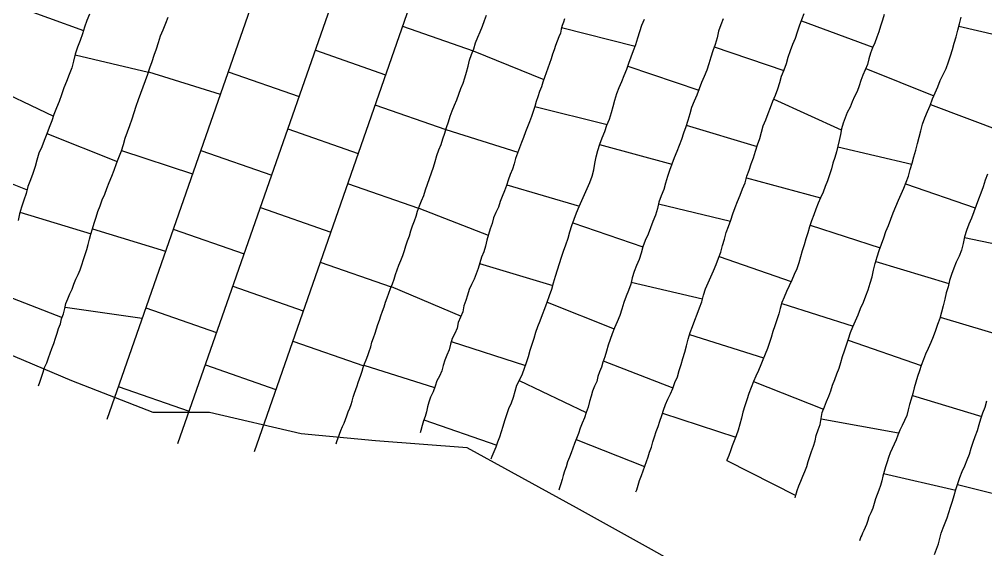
# Model space of a CAD drawing. Extents: x 703186 to 703989, y 1560402 to 1561368.
# Drawn here: x 703493.7 to 703551.7, y 1560464 to 1560495.9 of the extents above; entities that cross this region are included whole.
import ezdxf

# ---------------------------------------------------------------- set-up
doc = ezdxf.new("R2010")
doc.units = 0
for name, color, linetype in [('10124_2002_REAL', 30, 'Continuous'), ('AGROCAD PLL', 7, 'Continuous'), ('PANTE_2002', 7, 'Continuous')]:
    doc.layers.add(name, color=color, linetype=linetype)

msp = doc.modelspace()

# ---------------------------------------------------------------- linework, layer by layer
at = {"layer": '10124_2002_REAL'}
for points in [[(703514.0618, 1560515.1824), (703498.9359, 1560471.8468)], [(703503.1963, 1560470.4078), (703517.4253, 1560511.0523)], [(703518.7481, 1560501.4184), (703507.7818, 1560469.9004)], [(703497.9075, 1560496.1617), (703497.7334, 1560495.7779), (703497.6008, 1560495.3857), (703497.4878, 1560494.9818), (703497.3368, 1560494.5853), (703497.1756, 1560494.1803), (703497.0425, 1560493.7695), (703496.9447, 1560493.3501), (703496.8385, 1560492.9455), (703496.6705, 1560492.5505), (703496.5223, 1560492.1333), (703496.3682, 1560491.7378), (703496.2218, 1560491.3315), (703496.0756, 1560490.928), (703495.9195, 1560490.54), (703495.7663, 1560490.1504), (703495.6363, 1560489.7663), (703495.4888, 1560489.3689), (703495.3369, 1560488.9887), (703495.1757, 1560488.5917), (703495.0371, 1560488.1989), (703494.8644, 1560487.8266), (703494.7359, 1560487.4102), (703494.6346, 1560487.0239), (703494.4979, 1560486.6157), (703494.3565, 1560486.2194), (703494.2074, 1560485.827), (703494.1063, 1560485.3982), (703493.965, 1560484.9987), (703493.8197, 1560484.5923), (703493.6986, 1560484.1936), (703493.6107, 1560483.792)], [(703512.692, 1560470.3905), (703512.7417, 1560470.5264), (703512.8233, 1560470.7481), (703512.8922, 1560470.9709), (703512.9839, 1560471.1941), (703513.0827, 1560471.421), (703513.1753, 1560471.6384), (703513.2574, 1560471.8446), (703513.3396, 1560472.0639), (703513.417, 1560472.3005), (703513.5079, 1560472.5186), (703513.593, 1560472.7435), (703513.6512, 1560472.9554), (703513.7178, 1560473.1885), (703513.798, 1560473.4293), (703513.8757, 1560473.653), (703513.9504, 1560473.865), (703514.0244, 1560474.0719), (703514.0962, 1560474.2878), (703514.1848, 1560474.5157), (703514.2621, 1560474.7394), (703514.3165, 1560474.961), (703514.3904, 1560475.197), (703514.4951, 1560475.4343), (703514.596, 1560475.6814), (703514.6785, 1560475.936), (703514.7701, 1560476.2038), (703514.8345, 1560476.4852), (703514.9292, 1560476.7554), (703515.0294, 1560477.0198), (703515.1111, 1560477.2872), (703515.2, 1560477.5493), (703515.3056, 1560477.7996), (703515.3793, 1560478.0632), (703515.4747, 1560478.3399), (703515.5691, 1560478.6116), (703515.6624, 1560478.8876), (703515.7596, 1560479.1551), (703515.8502, 1560479.4285), (703515.9523, 1560479.7099), (703516.0689, 1560479.9866), (703516.1809, 1560480.2612), (703516.2524, 1560480.5563), (703516.3536, 1560480.8363), (703516.4588, 1560481.1132), (703516.572, 1560481.3943), (703516.6879, 1560481.6891), (703516.79, 1560481.9801), (703516.885, 1560482.275), (703516.9813, 1560482.5709), (703517.0887, 1560482.868), (703517.1796, 1560483.1652), (703517.2819, 1560483.4636), (703517.3916, 1560483.7586), (703517.4892, 1560484.0447), (703517.5804, 1560484.3489), (703517.7022, 1560484.6622), (703517.8252, 1560484.9724), (703517.9512, 1560485.2855), (703518.0628, 1560485.6272), (703518.1806, 1560485.9684), (703518.2916, 1560486.3107), (703518.4106, 1560486.652), (703518.5376, 1560486.9871), (703518.6464, 1560487.3303), (703518.7368, 1560487.6808), (703518.8547, 1560488.0243), (703518.9907, 1560488.3478), (703519.1051, 1560488.6837), (703519.2116, 1560489.0258), (703519.3174, 1560489.3609), (703519.4332, 1560489.7001), (703519.5432, 1560490.0406), (703519.6613, 1560490.371), (703519.7896, 1560490.7031), (703519.929, 1560491.0318), (703520.0535, 1560491.3673), (703520.1723, 1560491.6954), (703520.3096, 1560492.0317), (703520.4122, 1560492.3546), (703520.519, 1560492.6882), (703520.6153, 1560493.042), (703520.6937, 1560493.3998), (703520.8258, 1560493.7485), (703520.9644, 1560494.0889), (703521.0655, 1560494.4366), (703521.1928, 1560494.7853), (703521.3381, 1560495.1141), (703521.4706, 1560495.439), (703521.5898, 1560495.7749), (703521.7148, 1560496.1124)], [(703530.6751, 1560467.5023), (703530.7294, 1560467.6329), (703530.8235, 1560467.9063), (703530.9025, 1560468.1971), (703531.0057, 1560468.4961), (703531.1189, 1560468.7751), (703531.2153, 1560469.0491), (703531.3154, 1560469.3365), (703531.41, 1560469.6173), (703531.4981, 1560469.8981), (703531.6109, 1560470.1905), (703531.697, 1560470.503), (703531.8014, 1560470.8138), (703531.8984, 1560471.1258), (703532.0088, 1560471.4277), (703532.116, 1560471.7499), (703532.2273, 1560472.0871), (703532.3356, 1560472.4182), (703532.4501, 1560472.7514), (703532.5925, 1560473.0593), (703532.7533, 1560473.3784), (703532.8955, 1560473.7155), (703533.0253, 1560474.059), (703533.1675, 1560474.4146), (703533.2795, 1560474.7862), (703533.4031, 1560475.1381), (703533.4971, 1560475.5124), (703533.6156, 1560475.8839), (703533.719, 1560476.2721), (703533.8143, 1560476.6707), (703533.9393, 1560477.0643), (703534.0703, 1560477.4353), (703534.2121, 1560477.8047), (703534.3502, 1560478.1758), (703534.493, 1560478.5407), (703534.6351, 1560478.9135), (703534.7411, 1560479.3048), (703534.86, 1560479.6801), (703535.0063, 1560480.0498), (703535.172, 1560480.416), (703535.3383, 1560480.772), (703535.4865, 1560481.1508), (703535.6398, 1560481.5205), (703535.7707, 1560481.8963), (703535.8839, 1560482.2786), (703535.9862, 1560482.6607), (703536.0886, 1560483.0578), (703536.2319, 1560483.4325), (703536.3705, 1560483.8053), (703536.5002, 1560484.1918), (703536.628, 1560484.5725), (703536.7828, 1560484.9343), (703536.9291, 1560485.309), (703537.0801, 1560485.6786), (703537.2297, 1560486.0518), (703537.3339, 1560486.4378), (703537.4659, 1560486.8104), (703537.5981, 1560487.1901), (703537.7349, 1560487.5557), (703537.8567, 1560487.9374), (703537.9821, 1560488.333), (703538.1169, 1560488.7085), (703538.2197, 1560489.0807), (703538.3236, 1560489.4627), (703538.4714, 1560489.8319), (703538.6103, 1560490.2087), (703538.7487, 1560490.5657), (703538.8907, 1560490.937), (703539.0588, 1560491.3072), (703539.2011, 1560491.6893), (703539.3079, 1560492.0596), (703539.4239, 1560492.451), (703539.5804, 1560492.8218), (703539.7145, 1560493.204), (703539.8211, 1560493.5861), (703539.9457, 1560493.9754), (703540.0857, 1560494.36), (703540.2584, 1560494.7198), (703540.3845, 1560495.0966), (703540.5003, 1560495.4695), (703540.6379, 1560495.8406), (703540.7827, 1560496.2085)], [(703545.5802, 1560496.1444), (703545.4731, 1560495.7957), (703545.3578, 1560495.4486), (703545.2518, 1560495.1104), (703545.1345, 1560494.7816), (703545.0113, 1560494.4545), (703544.8691, 1560494.1463), (703544.7626, 1560493.8217), (703544.6616, 1560493.4792), (703544.5715, 1560493.1456), (703544.4405, 1560492.8169), (703544.2961, 1560492.4957), (703544.1711, 1560492.1814), (703544.072, 1560491.8599), (703543.9538, 1560491.5319), (703543.788, 1560491.2218), (703543.6625, 1560490.8978), (703543.5311, 1560490.5808), (703543.3632, 1560490.2753), (703543.2422, 1560489.9503), (703543.1187, 1560489.6277), (703543.0166, 1560489.2915), (703542.9515, 1560488.9483), (703542.8825, 1560488.5939), (703542.7926, 1560488.246), (703542.7105, 1560487.8981), (703542.6074, 1560487.5567), (703542.4963, 1560487.2226), (703542.4072, 1560486.8789), (703542.2949, 1560486.5245), (703542.1728, 1560486.1695), (703542.0437, 1560485.8235), (703541.9065, 1560485.48), (703541.76, 1560485.1475), (703541.621, 1560484.8216), (703541.483, 1560484.4743), (703541.352, 1560484.1189), (703541.217, 1560483.769), (703541.0988, 1560483.4044), (703540.9903, 1560483.0415), (703540.8747, 1560482.6818), (703540.7785, 1560482.3286), (703540.6596, 1560481.9616), (703540.5459, 1560481.5988), (703540.4489, 1560481.2414), (703540.3263, 1560480.8786), (703540.1779, 1560480.54), (703540.0288, 1560480.2048), (703539.8818, 1560479.8735), (703539.7156, 1560479.5352), (703539.5747, 1560479.1936), (703539.4415, 1560478.8591), (703539.3324, 1560478.5144), (703539.2465, 1560478.1779), (703539.1373, 1560477.8243), (703539.0073, 1560477.4644), (703538.9004, 1560477.1224), (703538.7868, 1560476.7741), (703538.6692, 1560476.4142), (703538.5651, 1560476.1058), (703538.4284, 1560475.7692), (703538.2932, 1560475.4364), (703538.1709, 1560475.1189), (703538.0277, 1560474.7926), (703537.8706, 1560474.4511), (703537.7271, 1560474.1191), (703537.5881, 1560473.7629), (703537.4634, 1560473.3987), (703537.3338, 1560473.0372), (703537.2205, 1560472.6594), (703537.1002, 1560472.2961), (703537.0127, 1560471.9322), (703536.9199, 1560471.5678), (703536.818, 1560471.2122), (703536.7016, 1560470.8711), (703536.5805, 1560470.5637), (703536.4589, 1560470.2731), (703536.3513, 1560469.9777), (703536.2458, 1560469.6925), (703536.1421, 1560469.4106), (703536.1244, 1560469.3755)], [(703494.8462, 1560473.862), (703494.9104, 1560474.0825), (703495.0146, 1560474.3869), (703495.1216, 1560474.683), (703495.2023, 1560474.9688), (703495.3458, 1560475.2482), (703495.4413, 1560475.5469), (703495.5295, 1560475.8214), (703495.6395, 1560476.1164), (703495.7575, 1560476.4123), (703495.86, 1560476.7233), (703495.9559, 1560477.021), (703496.0384, 1560477.3113), (703496.1683, 1560477.5948), (703496.2254, 1560477.8969), (703496.3296, 1560478.1955), (703496.4247, 1560478.5002), (703496.4696, 1560478.8167), (703496.5949, 1560479.0926), (703496.716, 1560479.3906), (703496.8503, 1560479.6722), (703496.9674, 1560479.9602), (703497.071, 1560480.2606), (703497.2132, 1560480.5449), (703497.3489, 1560480.8282), (703497.4399, 1560481.1314), (703497.5379, 1560481.4403), (703497.6482, 1560481.7478), (703497.7472, 1560482.0441), (703497.8256, 1560482.3493), (703497.9022, 1560482.6627), (703497.9858, 1560482.9758), (703498.0835, 1560483.293), (703498.1862, 1560483.6263), (703498.2935, 1560483.9773), (703498.4027, 1560484.3258), (703498.5323, 1560484.6726), (703498.6645, 1560485.0178), (703498.8105, 1560485.3647), (703498.9444, 1560485.7118), (703499.081, 1560486.0729), (703499.234, 1560486.443), (703499.3824, 1560486.8135), (703499.5141, 1560487.1997), (703499.6642, 1560487.574), (703499.8103, 1560487.9563), (703499.9346, 1560488.3377), (703500.0421, 1560488.7198), (703500.1773, 1560489.1079), (703500.3225, 1560489.4857), (703500.4504, 1560489.8755), (703500.5702, 1560490.2651), (703500.6952, 1560490.6537), (703500.8331, 1560491.041), (703500.9755, 1560491.4245), (703501.1122, 1560491.8098), (703501.2603, 1560492.1788), (703501.3996, 1560492.5596), (703501.5219, 1560492.9501), (703501.6628, 1560493.3255), (703501.7849, 1560493.7011), (703501.9113, 1560494.0842), (703502.0343, 1560494.4722), (703502.1621, 1560494.8555), (703502.3216, 1560495.2323), (703502.4714, 1560495.6162), (703502.6215, 1560495.9917)], [(703526.4015, 1560495.8862), (703526.3301, 1560495.6889), (703526.2528, 1560495.4824), (703526.1965, 1560495.2619), (703526.1464, 1560495.0309), (703526.06, 1560494.7969), (703525.9598, 1560494.5494), (703525.86, 1560494.2877), (703525.7691, 1560494.0276), (703525.6806, 1560493.7638), (703525.5978, 1560493.4912), (703525.5041, 1560493.2107), (703525.4029, 1560492.9216), (703525.2893, 1560492.6474), (703525.1945, 1560492.3716), (703525.0994, 1560492.0915), (703525.0093, 1560491.8107), (703524.894, 1560491.5155), (703524.7914, 1560491.2145), (703524.69, 1560490.9278), (703524.6126, 1560490.6203), (703524.5083, 1560490.3232), (703524.4081, 1560490.0172), (703524.2961, 1560489.7133), (703524.1707, 1560489.4115), (703524.0581, 1560489.0981), (703523.9456, 1560488.7754), (703523.8123, 1560488.4605), (703523.6873, 1560488.1446), (703523.5791, 1560487.8232), (703523.4605, 1560487.5072), (703523.3711, 1560487.1851), (703523.2701, 1560486.8635), (703523.1449, 1560486.5389), (703523.0208, 1560486.2154), (703522.9249, 1560485.89), (703522.796, 1560485.5651), (703522.6558, 1560485.2341), (703522.5342, 1560484.9193), (703522.4274, 1560484.5917), (703522.278, 1560484.2652), (703522.1443, 1560483.9432), (703522.0554, 1560483.6111), (703521.9355, 1560483.2798), (703521.8347, 1560482.9428), (703521.7401, 1560482.5979), (703521.656, 1560482.2468), (703521.5536, 1560481.9033), (703521.4205, 1560481.5778), (703521.3096, 1560481.2434), (703521.2108, 1560480.9144), (703521.0998, 1560480.5867), (703520.9797, 1560480.2617), (703520.8111, 1560479.946), (703520.6734, 1560479.6401), (703520.5821, 1560479.3055), (703520.4687, 1560478.9823), (703520.3493, 1560478.6579), (703520.2904, 1560478.3119), (703520.1638, 1560477.9791), (703520.0203, 1560477.6625), (703519.9538, 1560477.3195), (703519.8194, 1560477.0103), (703519.6618, 1560476.7027), (703519.5545, 1560476.3723), (703519.4674, 1560476.0364), (703519.3411, 1560475.7172), (703519.2194, 1560475.4001), (703519.1119, 1560475.078), (703519.0329, 1560474.7581), (703518.8882, 1560474.4562), (703518.7272, 1560474.1689), (703518.631, 1560473.847), (703518.5091, 1560473.5164), (703518.3556, 1560473.1851), (703518.2582, 1560472.8906), (703518.181, 1560472.6038), (703518.1211, 1560472.3048), (703518.0385, 1560472.0358), (703517.9452, 1560471.7683), (703517.8499, 1560471.4928), (703517.7754, 1560471.1929), (703517.7337, 1560471.0539)], [(703521.9881, 1560469.481), (703522.0624, 1560469.6477), (703522.1751, 1560469.9243), (703522.3014, 1560470.2021), (703522.4049, 1560470.5017), (703522.5078, 1560470.8113), (703522.6119, 1560471.1353), (703522.7172, 1560471.4476), (703522.8189, 1560471.7951), (703522.9329, 1560472.152), (703523.053, 1560472.5051), (703523.209, 1560472.8425), (703523.3448, 1560473.1917), (703523.4408, 1560473.5415), (703523.5452, 1560473.9097), (703523.7092, 1560474.254), (703523.8741, 1560474.589), (703523.9884, 1560474.9257), (703524.1251, 1560475.2675), (703524.2376, 1560475.6362), (703524.3421, 1560476.0018), (703524.4481, 1560476.3725), (703524.5674, 1560476.7324), (703524.6855, 1560477.0888), (703524.7929, 1560477.4355), (703524.9388, 1560477.7765), (703525.0756, 1560478.1397), (703525.2122, 1560478.5166), (703525.3601, 1560478.8914), (703525.4955, 1560479.2823), (703525.6267, 1560479.6596), (703525.7359, 1560480.0463), (703525.8514, 1560480.4377), (703525.973, 1560480.8233), (703526.0962, 1560481.2087), (703526.2132, 1560481.5897), (703526.336, 1560481.9531), (703526.4727, 1560482.3319), (703526.6106, 1560482.7215), (703526.7147, 1560483.0982), (703526.8424, 1560483.4833), (703526.974, 1560483.8678), (703527.1155, 1560484.2531), (703527.2789, 1560484.6171), (703527.4298, 1560484.979), (703527.5985, 1560485.3472), (703527.7626, 1560485.711), (703527.9095, 1560486.0733), (703528.0485, 1560486.4456), (703528.1463, 1560486.8168), (703528.212, 1560487.2086), (703528.2988, 1560487.6049), (703528.4027, 1560487.9804), (703528.5106, 1560488.3713), (703528.6516, 1560488.7541), (703528.8107, 1560489.1228), (703528.9453, 1560489.5001), (703529.0879, 1560489.871), (703529.207, 1560490.256), (703529.3172, 1560490.6337), (703529.4254, 1560491.0126), (703529.5446, 1560491.3953), (703529.6846, 1560491.7699), (703529.8283, 1560492.1303), (703529.9819, 1560492.4936), (703530.1339, 1560492.8648), (703530.2581, 1560493.2319), (703530.3861, 1560493.6089), (703530.5337, 1560493.9789), (703530.6824, 1560494.3515), (703530.7985, 1560494.7356), (703530.9209, 1560495.1249), (703531.0448, 1560495.4961), (703531.1865, 1560495.8653)], [(703535.9229, 1560495.8896), (703535.7715, 1560495.5172), (703535.642, 1560495.138), (703535.5481, 1560494.7368), (703535.4319, 1560494.3432), (703535.2996, 1560493.9552), (703535.1727, 1560493.577), (703535.0491, 1560493.1916), (703534.9298, 1560492.8023), (703534.7826, 1560492.4214), (703534.6199, 1560492.0566), (703534.4724, 1560491.6868), (703534.3341, 1560491.3103), (703534.1782, 1560490.9497), (703534.0217, 1560490.5686), (703533.9075, 1560490.1808), (703533.7914, 1560489.7909), (703533.6779, 1560489.4124), (703533.5405, 1560489.028), (703533.4098, 1560488.6517), (703533.2709, 1560488.2924), (703533.131, 1560487.9167), (703532.9806, 1560487.543), (703532.8275, 1560487.1631), (703532.6911, 1560486.793), (703532.5693, 1560486.4221), (703532.4594, 1560486.032), (703532.3559, 1560485.6492), (703532.2015, 1560485.2628), (703532.0654, 1560484.893), (703531.9718, 1560484.5044), (703531.8502, 1560484.0972), (703531.6938, 1560483.7248), (703531.5612, 1560483.3458), (703531.4068, 1560482.9627), (703531.2438, 1560482.5894), (703531.0916, 1560482.2161), (703530.9967, 1560481.8346), (703530.8735, 1560481.4535), (703530.7181, 1560481.0776), (703530.5705, 1560480.7176), (703530.4562, 1560480.3399), (703530.3682, 1560479.9629), (703530.2373, 1560479.596), (703530.0959, 1560479.2428), (703529.9653, 1560478.8589), (703529.8394, 1560478.4679), (703529.7155, 1560478.0922), (703529.5514, 1560477.7089), (703529.4007, 1560477.3556), (703529.2534, 1560476.9929), (703529.1327, 1560476.6413), (703529.0141, 1560476.2983), (703528.9068, 1560475.9492), (703528.8151, 1560475.6065), (703528.6945, 1560475.2973), (703528.6065, 1560474.9897), (703528.4944, 1560474.7088), (703528.4037, 1560474.4262), (703528.3312, 1560474.1302), (703528.1906, 1560473.8545), (703528.0709, 1560473.5563), (703527.9877, 1560473.2418), (703527.8909, 1560472.9204), (703527.8097, 1560472.5897), (703527.7058, 1560472.2669), (703527.5881, 1560471.9551), (703527.4606, 1560471.6348), (703527.3447, 1560471.3333), (703527.2349, 1560471.0076), (703527.1084, 1560470.7025), (703526.9924, 1560470.4104), (703526.8903, 1560470.135), (703526.7915, 1560469.8521), (703526.692, 1560469.5831), (703526.5857, 1560469.3002), (703526.4943, 1560469.0135), (703526.4012, 1560468.7439), (703526.3197, 1560468.4902), (703526.253, 1560468.246), (703526.1791, 1560467.9866), (703526.0863, 1560467.7401), (703526.0568, 1560467.6116)], [(703540.2339, 1560467.1529), (703540.2758, 1560467.3015), (703540.3506, 1560467.589), (703540.4552, 1560467.867), (703540.5674, 1560468.1582), (703540.702, 1560468.4514), (703540.814, 1560468.7343), (703540.9282, 1560469.0264), (703541.0126, 1560469.3195), (703541.1054, 1560469.6306), (703541.223, 1560469.9281), (703541.3299, 1560470.2387), (703541.4281, 1560470.5626), (703541.501, 1560470.8978), (703541.6046, 1560471.2332), (703541.728, 1560471.5579), (703541.7915, 1560471.9049), (703541.8617, 1560472.2634), (703541.9887, 1560472.6019), (703542.1238, 1560472.9297), (703542.2559, 1560473.2485), (703542.3755, 1560473.5623), (703542.483, 1560473.906), (703542.6179, 1560474.2453), (703542.7435, 1560474.5833), (703542.8648, 1560474.9264), (703542.9699, 1560475.2725), (703543.0817, 1560475.6233), (703543.1929, 1560475.9772), (703543.3112, 1560476.3316), (703543.438, 1560476.6947), (703543.5463, 1560477.0648), (703543.6988, 1560477.414), (703543.8578, 1560477.772), (703544.0144, 1560478.1363), (703544.1588, 1560478.513), (703544.3277, 1560478.8816), (703544.469, 1560479.2575), (703544.613, 1560479.6337), (703544.731, 1560480.0289), (703544.8459, 1560480.415), (703544.9279, 1560480.8139), (703545.0369, 1560481.2041), (703545.1552, 1560481.6021), (703545.2833, 1560481.9881), (703545.4079, 1560482.3625), (703545.5452, 1560482.7415), (703545.6757, 1560483.1169), (703545.8394, 1560483.4963), (703545.9786, 1560483.8686), (703546.1072, 1560484.2486), (703546.2679, 1560484.6306), (703546.4277, 1560485.0036), (703546.5883, 1560485.3569), (703546.7619, 1560485.7183), (703546.8908, 1560486.0948), (703547.0326, 1560486.4544), (703547.1421, 1560486.8395), (703547.248, 1560487.2329), (703547.3632, 1560487.615), (703547.4703, 1560488.0086), (703547.5668, 1560488.3992), (703547.6701, 1560488.7869), (703547.7777, 1560489.1732), (703547.8723, 1560489.5576), (703548.0189, 1560489.9364), (703548.1719, 1560490.3201), (703548.3259, 1560490.6863), (703548.4727, 1560491.0765), (703548.6437, 1560491.451), (703548.7985, 1560491.8137), (703548.9359, 1560492.1908), (703549.1092, 1560492.5505), (703549.296, 1560492.9148), (703549.4264, 1560493.2951), (703549.5634, 1560493.6596), (703549.6814, 1560494.0405), (703549.7791, 1560494.4268), (703549.8971, 1560494.8102), (703549.9944, 1560495.201), (703550.0838, 1560495.5873), (703550.1927, 1560495.9813)], [(703551.7779, 1560486.5657), (703551.6288, 1560486.1977), (703551.5074, 1560485.8104), (703551.372, 1560485.4319), (703551.2281, 1560485.0627), (703551.0875, 1560484.6928), (703550.9604, 1560484.3057), (703550.8204, 1560483.9271), (703550.6581, 1560483.5601), (703550.5142, 1560483.1859), (703550.3989, 1560482.8127), (703550.3171, 1560482.4123), (703550.2089, 1560482.0165), (703550.082, 1560481.6375), (703549.8893, 1560481.2877), (703549.7544, 1560480.9187), (703549.6167, 1560480.5543), (703549.5034, 1560480.1858), (703549.4044, 1560479.7995), (703549.296, 1560479.4434), (703549.2067, 1560479.0591), (703549.1179, 1560478.6702), (703549.0183, 1560478.2892), (703548.907, 1560477.9159), (703548.7784, 1560477.5515), (703548.6472, 1560477.189), (703548.5108, 1560476.8113), (703548.3803, 1560476.458), (703548.2135, 1560476.1089), (703548.0563, 1560475.7748), (703547.926, 1560475.4428), (703547.7934, 1560475.0935), (703547.6841, 1560474.759), (703547.575, 1560474.4308), (703547.4658, 1560474.0925), (703547.3766, 1560473.7535), (703547.2998, 1560473.4026), (703547.1965, 1560473.0622), (703547.0847, 1560472.7496), (703547.0054, 1560472.4224), (703546.9268, 1560472.0948), (703546.7896, 1560471.7847), (703546.6624, 1560471.4842), (703546.5048, 1560471.2), (703546.3917, 1560470.9139), (703546.2913, 1560470.6332), (703546.1692, 1560470.3734), (703546.0564, 1560470.1124), (703545.9367, 1560469.8504), (703545.8427, 1560469.5774), (703545.7548, 1560469.3043), (703545.658, 1560469.0159), (703545.5683, 1560468.7382), (703545.5015, 1560468.4463), (703545.4331, 1560468.1601), (703545.3573, 1560467.8793), (703545.2443, 1560467.613), (703545.1469, 1560467.3482), (703545.0523, 1560467.0802), (703544.9707, 1560466.8017), (703544.8865, 1560466.523), (703544.7651, 1560466.2546), (703544.6565, 1560466.0157), (703544.5878, 1560465.781), (703544.5054, 1560465.5539), (703544.4361, 1560465.3658), (703544.3555, 1560465.181), (703544.2804, 1560465.0276), (703544.2266, 1560464.8996), (703544.1831, 1560464.8011), (703544.1425, 1560464.6856), (703544.0993, 1560464.5759)], [(703548.6031, 1560463.7566), (703548.7214, 1560464.0707), (703548.8242, 1560464.3884), (703548.9058, 1560464.711), (703548.9989, 1560465.0315), (703549.1059, 1560465.3456), (703549.2261, 1560465.6464), (703549.3453, 1560465.9582), (703549.4549, 1560466.2726), (703549.559, 1560466.597), (703549.6731, 1560466.9401), (703549.7776, 1560467.2922), (703549.8773, 1560467.6454), (703549.9927, 1560467.9991), (703550.112, 1560468.3596), (703550.2484, 1560468.7198), (703550.4139, 1560469.0694), (703550.559, 1560469.4225), (703550.688, 1560469.7723), (703550.789, 1560470.1325), (703550.9128, 1560470.4865), (703551.0357, 1560470.8383), (703551.1651, 1560471.1864), (703551.2748, 1560471.5397), (703551.3823, 1560471.89), (703551.5021, 1560472.2476), (703551.6352, 1560472.5975), (703551.7424, 1560472.9583)]]:
    msp.add_lwpolyline(points, dxfattribs=at)
at = {"layer": 'AGROCAD PLL', "color": 3, "true_color": 0x00ff00}
for points in [[(703493.3451, 1560496.6961), (703497.5447, 1560495.1852)], [(703516.6697, 1560495.445), (703520.9151, 1560493.9679)], [(703497.03, 1560493.7157), (703501.4396, 1560492.6874)], [(703501.4452, 1560492.7053), (703505.7462, 1560491.3583)], [(703506.2181, 1560492.7101), (703510.4829, 1560491.2215)], [(703530.1972, 1560493.052), (703534.4459, 1560491.6145)], [(703538.9471, 1560491.0612), (703543.0029, 1560489.2195)], [(703515.0267, 1560490.7227), (703519.2801, 1560489.2428)], [(703524.6162, 1560490.6345), (703528.961, 1560489.5409)], [(703509.8047, 1560489.2845), (703514.0136, 1560487.811)], [(703519.284, 1560489.255), (703523.6021, 1560487.8916)], [(703495.3469, 1560489.0137), (703499.5656, 1560487.3282)], [(703528.5052, 1560488.3519), (703532.8259, 1560487.1592)], [(703528.5052, 1560488.3519), (703532.8261, 1560487.1592)], [(703499.8179, 1560487.9797), (703504.0819, 1560486.5901)], [(703504.5703, 1560487.9894), (703508.8308, 1560486.5024)], [(703513.3836, 1560486.0004), (703517.6459, 1560484.5174)], [(703522.9363, 1560485.9287), (703527.2907, 1560484.6454)], [(703508.1526, 1560484.5653), (703512.3705, 1560483.0887)], [(703517.6518, 1560484.5325), (703521.8257, 1560482.9099)], [(703493.728, 1560484.2903), (703497.9918, 1560482.9952)], [(703502.9226, 1560483.2687), (703507.1787, 1560481.7832)], [(703511.7405, 1560481.2781), (703515.9901, 1560479.7995)], [(703492.0895, 1560479.5839), (703496.2527, 1560477.975)], [(703506.5005, 1560479.8461), (703510.7274, 1560478.3664)], [(703539.427, 1560478.8133), (703543.7172, 1560477.4554)], [(703501.2749, 1560478.548), (703505.5265, 1560477.064)], [(703510.0974, 1560476.5558), (703514.3523, 1560475.0753)], [(703528.7234, 1560475.3713), (703532.9049, 1560473.7403)], [(703504.8484, 1560475.127), (703509.0844, 1560473.644)], [(703523.6738, 1560474.1796), (703527.7036, 1560472.2601)], [(703523.6738, 1560474.1796), (703527.7033, 1560472.2603)], [(703537.7267, 1560474.1182), (703541.9406, 1560472.4738)], [(703499.6272, 1560473.8273), (703503.8744, 1560472.3449)], [(703554.3794, 1560466.8203), (703549.9691, 1560467.9269)]]:
    msp.add_lwpolyline(points, dxfattribs=at)
at = {"layer": 'AGROCAD PLL', "color": 1, "true_color": 0xff0000}
for points in [[(703540.6113, 1560495.7689), (703544.8864, 1560494.1837)], [(703526.2227, 1560495.3644), (703530.6368, 1560494.2373)], [(703550.0488, 1560495.4362), (703554.538, 1560494.3973)], [(703520.9177, 1560493.9743), (703525.1531, 1560492.2498)], [(703491.6177, 1560492.0119), (703495.7327, 1560490.0512)], [(703548.3495, 1560490.7489), (703552.7104, 1560489.1082)], [(703542.7854, 1560488.2153), (703547.2301, 1560487.1664)], [(703537.3079, 1560486.3417), (703541.757, 1560485.1407)], [(703537.3079, 1560486.3417), (703541.7571, 1560485.1406)], [(703498.0836, 1560483.2932), (703502.4604, 1560481.9445)], [(703550.3876, 1560482.7575), (703554.9141, 1560481.8327)], [(703535.6753, 1560481.6223), (703539.9908, 1560480.1191)], [(703521.3004, 1560481.2128), (703525.6928, 1560479.8937)], [(703545.0714, 1560481.3203), (703549.4599, 1560480.0159)], [(703515.9979, 1560479.8181), (703520.1912, 1560478.051)], [(703496.4374, 1560478.5899), (703501.0606, 1560477.934)], [(703519.606, 1560476.5307), (703524.0528, 1560475.0866)], [(703533.9037, 1560476.9521), (703538.337, 1560475.5441)], [(703543.4107, 1560476.6164), (703547.7909, 1560475.0868)], [(703543.4107, 1560476.6164), (703547.7912, 1560475.0867)], [(703517.965, 1560471.825), (703522.3354, 1560470.3006)], [(703532.2761, 1560472.2363), (703536.6729, 1560470.7982)], [(703541.7894, 1560471.8933), (703546.4423, 1560471.0419)], [(703536.1297, 1560469.3859), (703540.2742, 1560467.2959)], [(703536.1297, 1560469.3859), (703540.2743, 1560467.2959)]]:
    msp.add_lwpolyline(points, dxfattribs=at)
at = {"layer": 'AGROCAD PLL', "color": 5, "true_color": 0x0000ff}
for points in [[(703511.4568, 1560494.0036), (703515.6567, 1560492.5333)], [(703535.3844, 1560494.2039), (703539.5625, 1560492.7793)], [(703544.4734, 1560492.8995), (703548.5612, 1560491.2703)], [(703533.7042, 1560489.5002), (703537.9486, 1560488.2275)], [(703490.0427, 1560487.2717), (703494.1583, 1560485.6187)], [(703546.8536, 1560485.9862), (703551.0414, 1560484.5524)], [(703532.0405, 1560484.7896), (703536.3505, 1560483.7514)], [(703526.8949, 1560483.6368), (703531.086, 1560482.2023)], [(703526.8949, 1560483.6368), (703531.088, 1560482.2016)], [(703541.131, 1560483.5039), (703545.3343, 1560482.1412)], [(703530.3951, 1560480.0783), (703534.6797, 1560479.0782)], [(703525.356, 1560478.881), (703529.376, 1560477.2947)], [(703548.9291, 1560477.9901), (703553.1514, 1560476.7312)], [(703514.3598, 1560475.0991), (703518.6028, 1560473.7705)], [(703547.2641, 1560473.2849), (703551.4264, 1560472.0218)], [(703527.0899, 1560470.6558), (703531.2055, 1560469.0214)], [(703545.5383, 1560468.6071), (703549.869, 1560467.6161)]]:
    msp.add_lwpolyline(points, dxfattribs=at)
at = {"layer": 'PANTE_2002'}
msp.add_lwpolyline([(703685.8331, 1560425.4381), (703564.6125, 1560440.8409), (703542.7793, 1560457.8669), (703532.7232, 1560463.4385), (703531.62, 1560464.0497), (703527.1159, 1560466.5452), (703520.5543, 1560470.1436), (703515.0509, 1560470.5669), (703510.6059, 1560470.9902), (703505.1026, 1560472.2602), (703501.7159, 1560472.2602), (703496.8475, 1560474.1652), (703480.3375, 1560481.1502)], dxfattribs=at)

doc.saveas('drawing.dxf')
